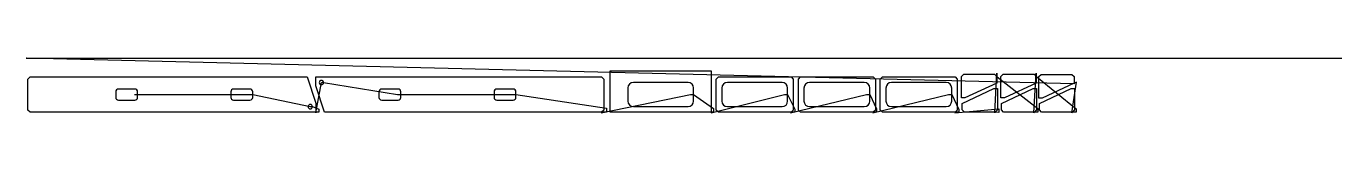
# Model space of a CAD drawing. Header units: metres. Extents: x 0 to 12000, y 8 to 508.
import ezdxf

# ---------------------------------------------------------------- set-up
doc = ezdxf.new("R2010")
doc.units = ezdxf.units.M

msp = doc.modelspace()

# ---------------------------------------------------------------- linework, layer by layer
at = {"layer": 'TOOL_0'}
for p, q in [((9558.968, 273.656), (0.001, 507.502)), ((0.001, 507.502), (1.001, 507.502)), ((1.001, 507.502), (0.001, 507.502)), ((0.001, 507.502), (1.001, 507.502)), ((1.001, 507.502), (11999.001, 507.502)), ((11999.001, 507.502), (12000.001, 507.502)), ((5326.892, 15.001), (5326.892, 392.001)), ((5326.892, 392.001), (6249.092, 392.001)), ((6249.092, 392.001), (6249.092, 15.001)), ((8531.851, 340.724), (8552.54, 361.413)), ((8552.54, 361.413), (8833.161, 361.413)), ((8833.161, 361.413), (8853.85, 340.724)), ((8835.433, 9.738), (8853.851, 370.382)), ((8853.851, 370.382), (8853.851, 340.723)), ((8891.734, 340.724), (8912.423, 361.413)), ((8912.423, 361.413), (9193.044, 361.413)), ((9192.495, 10.012), (9213.734, 371.38)), ((9193.044, 361.413), (9213.733, 340.724)), ((9213.734, 371.38), (9213.734, 340.723)), ((14, 315.522), (34.279, 335.801)), ((14, 34.269), (14, 315.522)), ((34.279, 335.801), (2561.544, 335.801)), ((2561.544, 335.801), (2641.806, 95.82)), ((2640.596, 253.983), (2640.596, 335.801)), ((2640.596, 335.801), (5248.135, 335.801)), ((2720.858, 14.002), (2640.596, 253.983)), ((2641.806, 8.296), (2691.847, 284.902)), ((2691.847, 284.902), (2711.847, 284.902)), ((2711.847, 284.902), (3386.902, 174.902)), ((5248.135, 335.801), (5268.401, 315.533)), ((5268.401, 315.533), (5268.401, 34.28)), ((6037.992, 286.001), (5537.992, 286.001)), ((6294.608, 315.256), (6314.952, 335.6)), ((6294.608, 34.345), (6294.608, 315.256)), ((6314.952, 335.6), (6976.463, 335.6)), ((6895.708, 284.801), (6395.708, 284.801)), ((6976.463, 335.6), (6996.807, 315.256)), ((6996.807, 315.256), (6996.807, 34.345)), ((7043.615, 315.256), (7063.959, 335.6)), ((7043.615, 34.345), (7043.615, 315.256)), ((7063.959, 335.6), (7725.47, 335.6)), ((7644.715, 284.801), (7144.715, 284.801)), ((7725.47, 335.6), (7745.814, 315.256)), ((7745.814, 315.256), (7745.814, 34.345)), ((7790.925, 315.256), (7811.269, 335.6)), ((7790.925, 34.345), (7790.925, 315.256)), ((7811.269, 335.6), (8472.78, 335.6)), ((8392.025, 284.801), (7892.025, 284.801)), ((8472.78, 335.6), (8493.124, 315.256)), ((8493.124, 315.256), (8493.124, 34.345)), ((8531.851, 144.913), (8531.851, 340.724)), ((8853.851, 280.301), (8563.017, 144.913)), ((8853.85, 340.724), (8858.278, 336.207)), ((8853.851, 340.723), (8853.851, 280.301)), ((8858.278, 336.207), (9227.432, 49.516)), ((8891.734, 144.913), (8891.734, 340.724)), ((9213.734, 280.301), (8922.9, 144.913)), ((9213.733, 340.724), (9220.102, 335.747)), ((9213.734, 340.723), (9213.734, 280.301)), ((9220.102, 335.747), (9577.561, 45.585)), ((9236.969, 339.078), (9257.658, 359.767)), ((9236.969, 143.267), (9236.969, 339.078)), ((9257.658, 359.767), (9538.279, 359.767)), ((9558.969, 278.655), (9268.135, 143.267)), ((9538.279, 359.767), (9558.968, 339.078)), ((9538.496, 9.926), (9581.633, 289.206)), ((9558.968, 339.078), (9558.968, 278.656)), ((9558.968, 278.656), (9558.968, 273.656)), ((9581.633, 289.206), (9558.969, 278.655)), ((815.5, 199.901), (815.5, 149.901)), ((990.5, 224.901), (840.5, 224.901)), ((840.5, 124.901), (990.5, 124.901)), ((985.5, 174.901), (1015.5, 174.901)), ((1015.5, 174.901), (1015.5, 199.901)), ((1015.5, 149.901), (1015.5, 174.901)), ((1015.5, 174.901), (2035.5, 174.901)), ((1865.5, 199.901), (1865.5, 149.901)), ((2040.5, 224.901), (1890.5, 224.901)), ((1890.5, 124.901), (2040.5, 124.901)), ((2035.5, 174.901), (2065.5, 174.901)), ((2065.5, 174.901), (2065.5, 199.901)), ((2065.5, 149.901), (2065.5, 174.901)), ((2065.5, 174.901), (2590.555, 64.901)), ((3216.902, 199.902), (3216.902, 149.902)), ((3391.902, 224.902), (3241.902, 224.902)), ((3241.902, 124.902), (3391.902, 124.902)), ((3386.902, 174.902), (3416.902, 174.902)), ((3416.902, 174.902), (3416.902, 199.902)), ((3416.902, 149.902), (3416.902, 174.902)), ((3416.902, 174.902), (4436.902, 174.902)), ((4266.902, 199.902), (4266.902, 149.902)), ((4441.902, 224.902), (4291.902, 224.902)), ((4291.902, 124.902), (4441.902, 124.902)), ((4436.902, 174.902), (4466.902, 174.902)), ((4466.902, 174.902), (4466.902, 199.902)), ((4466.902, 149.902), (4466.902, 174.902)), ((4466.902, 174.902), (5294.241, 50.398)), ((5245.164, 9.892), (6057.992, 176.001)), ((5487.992, 236.001), (5487.992, 116.001)), ((6057.992, 176.001), (6087.992, 176.001)), ((6087.992, 176.001), (6087.992, 236.001)), ((6087.992, 116.001), (6087.992, 176.001)), ((6087.992, 176.001), (6269.888, 47.887)), ((6249.092, 9.619), (6915.708, 174.801)), ((6345.708, 234.801), (6345.708, 114.801)), ((6915.708, 174.801), (6945.708, 174.801)), ((6945.708, 174.801), (6945.708, 234.801)), ((6945.708, 114.801), (6945.708, 174.801)), ((6945.708, 174.801), (7010.092, 40.937)), ((6973.004, 9.608), (7664.715, 174.801)), ((7094.715, 234.801), (7094.715, 114.801)), ((7664.715, 174.801), (7694.715, 174.801)), ((7694.715, 174.801), (7694.715, 234.801)), ((7694.715, 114.801), (7694.715, 174.801)), ((7694.715, 174.801), (7756.367, 43.902)), ((7721.385, 9.427), (8412.025, 174.801)), ((7842.025, 234.801), (7842.025, 114.801)), ((8412.025, 174.801), (8442.025, 174.801)), ((8442.025, 174.801), (8442.025, 234.801)), ((8442.025, 114.801), (8442.025, 174.801)), ((8442.025, 174.801), (8507.916, 40.138)), ((8563.017, 144.913), (8531.851, 144.913)), ((8536.778, 95.112), (8827.612, 230.5)), ((8827.612, 230.5), (8858.778, 230.5)), ((8858.778, 230.5), (8858.778, 34.689)), ((8922.9, 144.913), (8891.734, 144.913)), ((8895.013, 95.112), (9185.847, 230.5)), ((9185.847, 230.5), (9217.013, 230.5)), ((9217.013, 230.5), (9217.013, 34.689)), ((9268.135, 143.267), (9236.969, 143.267)), ((9241.889, 95.112), (9532.723, 230.5)), ((9532.723, 230.5), (9563.889, 230.5)), ((9563.889, 230.5), (9563.889, 34.689)), ((34.266, 14.001), (14, 34.269)), ((2641.805, 14.001), (34.266, 14.001)), ((2590.555, 64.901), (2610.555, 64.901)), ((2610.555, 64.901), (2668.493, 41.626)), ((2668.493, 13.759), (2641.805, 14.001)), ((2641.806, 95.82), (2641.806, 14.002)), ((2641.806, 14.002), (2641.806, 8.296)), ((2668.493, 41.626), (2668.493, 13.759)), ((5248.123, 14.002), (2720.858, 14.002)), ((5248.122, 14.001), (5245.164, 9.892)), ((5268.401, 34.28), (5248.122, 14.001)), ((5294.241, 14.411), (5248.123, 14.002)), ((5294.241, 50.398), (5294.241, 14.411)), ((6249.092, 15.001), (5326.892, 15.001)), ((5537.992, 66.001), (6037.992, 66.001)), ((6269.888, 13.853), (6249.092, 15.001)), ((6249.092, 15.001), (6249.092, 9.619)), ((6269.888, 47.887), (6269.888, 13.853)), ((6314.952, 14.001), (6294.608, 34.345)), ((6976.463, 14.001), (6314.952, 14.001)), ((6395.708, 64.801), (6895.708, 64.801)), ((6976.463, 14.001), (6973.004, 9.608)), ((6996.807, 34.345), (6976.463, 14.001)), ((7010.092, 13.197), (6976.463, 14.001)), ((7010.092, 40.937), (7010.092, 13.197)), ((7063.959, 14.001), (7043.615, 34.345)), ((7725.47, 14.001), (7063.959, 14.001)), ((7144.715, 64.801), (7644.715, 64.801)), ((7725.47, 14.001), (7721.385, 9.427)), ((7745.814, 34.345), (7725.47, 14.001)), ((7756.367, 13.736), (7725.47, 14.001)), ((7756.367, 43.902), (7756.367, 13.736)), ((7811.269, 14.001), (7790.925, 34.345)), ((8472.78, 14.001), (7811.269, 14.001)), ((7892.025, 64.801), (8392.025, 64.801)), ((8470.407, 8.956), (8871.255, 46.047)), ((8472.78, 14.001), (8470.407, 8.956)), ((8493.124, 34.345), (8472.78, 14.001)), ((8507.916, 13.486), (8472.78, 14.001)), ((8507.916, 40.138), (8507.916, 13.486)), ((8536.778, 34.69), (8536.778, 95.112)), ((8557.467, 14.001), (8536.778, 34.69)), ((8838.088, 14.001), (8557.467, 14.001)), ((8838.089, 14), (8835.433, 9.738)), ((8871.255, 12.733), (8838.088, 14.001)), ((8858.778, 34.689), (8838.089, 14)), ((8871.255, 46.047), (8871.255, 12.733)), ((8895.013, 34.69), (8895.013, 95.112)), ((8915.702, 14.001), (8895.013, 34.69)), ((9196.323, 14.001), (8915.702, 14.001)), ((9196.324, 14), (9192.495, 10.012)), ((9227.432, 13.577), (9196.323, 14.001)), ((9217.013, 34.689), (9196.324, 14)), ((9227.432, 49.516), (9227.432, 13.577)), ((9241.889, 34.69), (9241.889, 95.112)), ((9262.578, 14.001), (9241.889, 34.69)), ((9543.199, 14.001), (9262.578, 14.001)), ((9543.2, 14), (9538.496, 9.926)), ((9577.561, 13.811), (9543.199, 14.001)), ((9563.889, 34.689), (9543.2, 14)), ((9577.561, 45.585), (9577.561, 13.811))]:
    msp.add_line(p, q, dxfattribs=at)
for centre, radius, start, end in [((2691.847, 284.902), 20, 0, 180), ((2691.847, 284.902), 20, 180, 0), ((5538.01, 235.983), 50.018, 90.0206191, 179.9793809), ((6037.974, 235.983), 50.018, 0.0206191, 89.9793809), ((6395.726, 234.783), 50.018, 90.0206191, 179.9793809), ((6895.69, 234.783), 50.018, 0.0206191, 89.9793809), ((7144.733, 234.783), 50.018, 90.0206191, 179.9793809), ((7644.697, 234.783), 50.018, 0.0206191, 89.9793809), ((7892.043, 234.783), 50.018, 90.0206191, 179.9793809), ((8392.007, 234.783), 50.018, 0.0206191, 89.9793809), ((840.5, 199.901), 25, 90, 180), ((840.5, 149.901), 25, 180, 270), ((990.5, 199.901), 25, 0, 90), ((990.5, 149.901), 25, 270, 0), ((1890.5, 199.901), 25, 90, 180), ((1890.5, 149.901), 25, 180, 270), ((2040.5, 199.901), 25, 0, 90), ((2040.5, 149.901), 25, 270, 0), ((3241.902, 199.902), 25, 90, 180), ((3241.902, 149.902), 25, 180, 270), ((3391.902, 199.902), 25, 0, 90), ((3391.902, 149.902), 25, 270, 0), ((4291.902, 199.902), 25, 90, 180), ((4291.902, 149.902), 25, 180, 270), ((4441.902, 199.902), 25, 0, 90), ((4441.902, 149.902), 25, 270, 0), ((2590.555, 64.901), 20, 0, 180), ((2590.555, 64.901), 20, 180, 0), ((5538.01, 116.019), 50.018, 180.0206191, 269.9793809), ((6037.974, 116.019), 50.018, 270.0206191, 359.9793809), ((6395.726, 114.819), 50.018, 180.0206191, 269.9793809), ((6895.69, 114.819), 50.018, 270.0206191, 359.9793809), ((7144.733, 114.819), 50.018, 180.0206191, 269.9793809), ((7644.697, 114.819), 50.018, 270.0206191, 359.9793809), ((7892.043, 114.819), 50.018, 180.0206191, 269.9793809), ((8392.007, 114.819), 50.018, 270.0206191, 359.9793809)]:
    msp.add_arc(centre, radius, start, end, dxfattribs=at)

doc.saveas('drawing.dxf')
